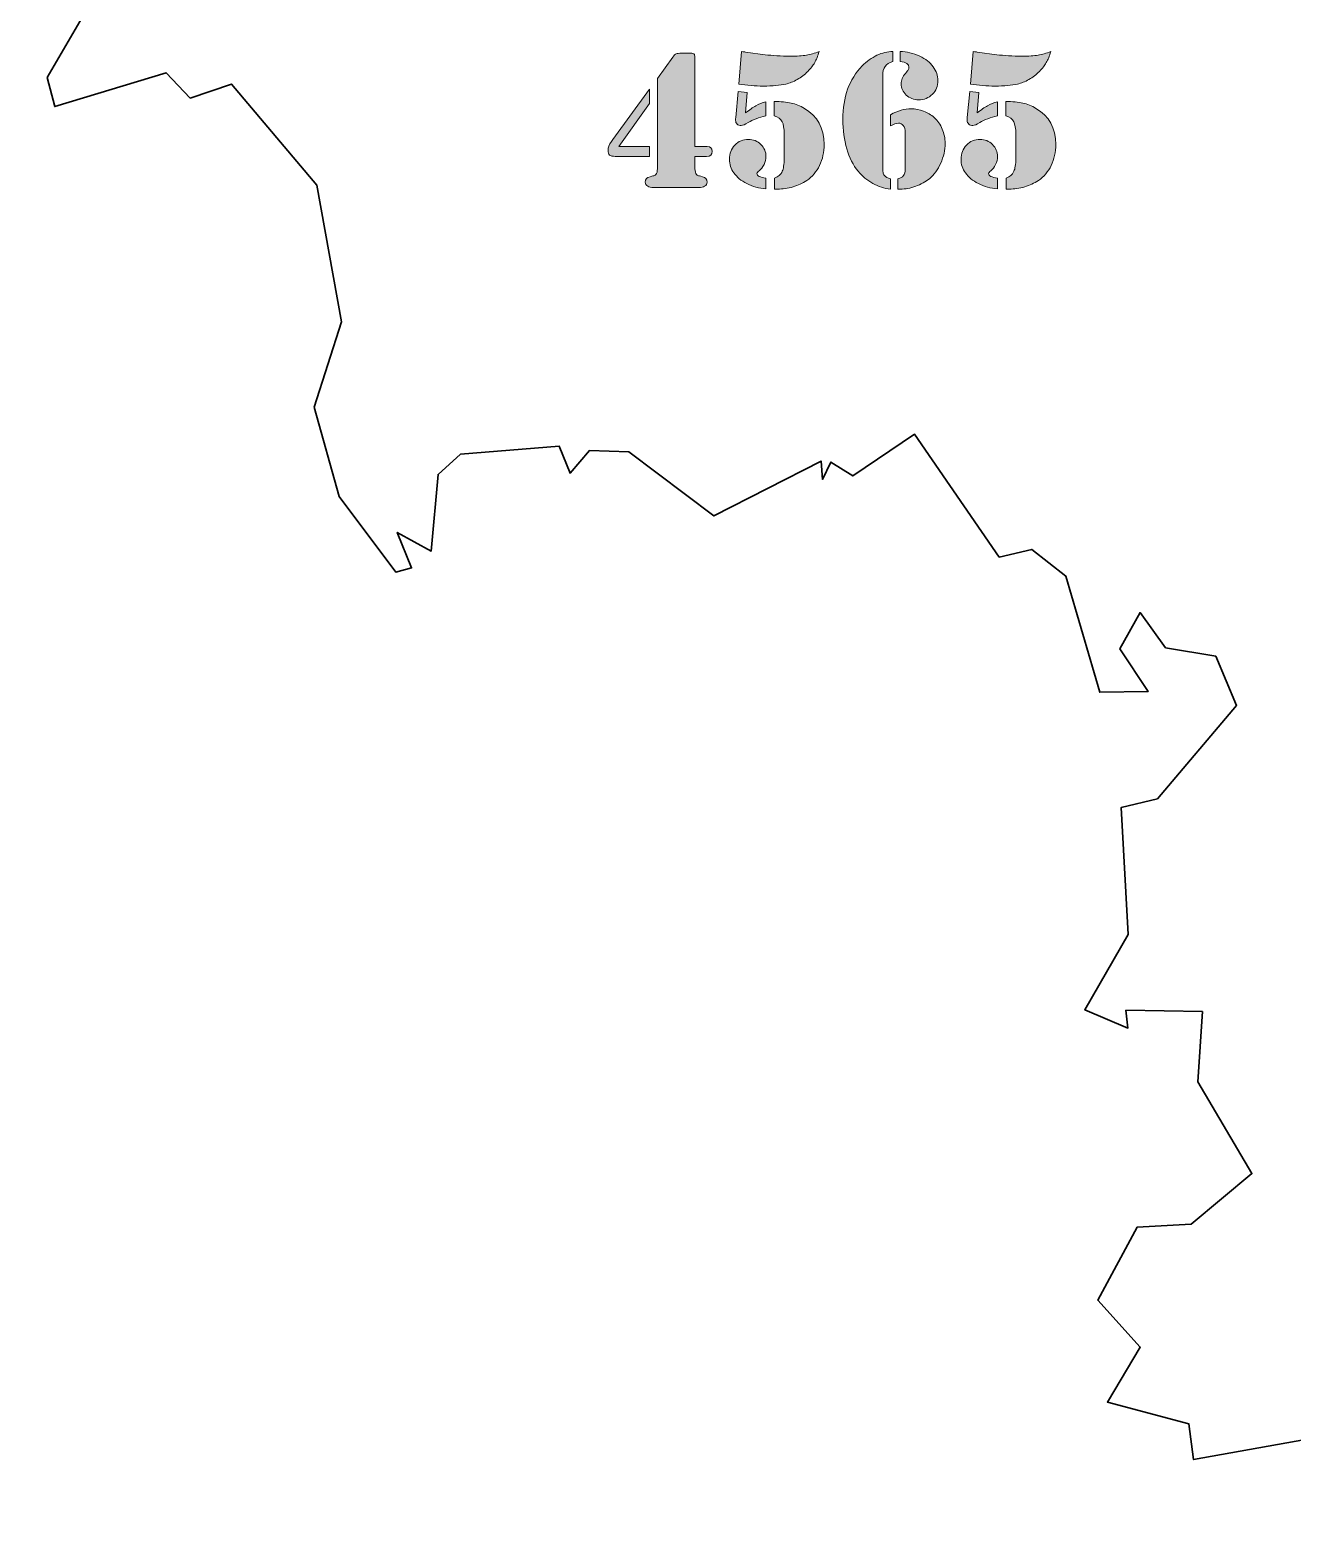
# Model space of a CAD drawing. Header units: inches. Extents: x 5 to 292, y -204 to -7.
# Drawn here: x 88.7 to 135.1, y -159.3 to -104.4 of the extents above; entities that cross this region are included whole.
import ezdxf

# ---------------------------------------------------------------- set-up
doc = ezdxf.new("R2010")
doc.units = ezdxf.units.IN
doc.header["$MEASUREMENT"] = 0
for name, color, linetype in [('Layer 4', 7, 'Continuous'), ('Legend', 7, 'Continuous'), ('MapBelgium', 7, 'Continuous')]:
    doc.layers.add(name, color=color, linetype=linetype)

# ---------------------------------------------------------------- blocks, each defined once
blk = doc.blocks.new('block 2')
at = {"layer": 'MapBelgium', "color": 250, "lineweight": 35, "true_color": 0x231f20}
blk.add_lwpolyline([(138.36, -155.774), (131.49, -156.996), (131.317, -155.681), (128.324, -154.88), (129.534, -152.862), (127.968, -151.135), (129.413, -148.452), (131.406, -148.341), (133.635, -146.481), (131.648, -143.101), (131.815, -140.517), (129.005, -140.471), (129.076, -141.127), (127.492, -140.452), (129.092, -137.679), (128.832, -133.009), (130.162, -132.7), (133.071, -129.265), (132.307, -127.451), (130.466, -127.142), (129.528, -125.845), (128.776, -127.179), (129.822, -128.748), (128.039, -128.776), (126.792, -124.502), (125.539, -123.524), (124.347, -123.806), (121.228, -119.281), (118.966, -120.816), (118.158, -120.309), (117.846, -120.949), (117.796, -120.272), (113.847, -122.292), (110.722, -119.931), (109.276, -119.885), (108.565, -120.723), (108.162, -119.727), (104.538, -120.018), (103.709, -120.761), (103.455, -123.583), (102.208, -122.896), (102.737, -124.202), (102.152, -124.354), (100.076, -121.571), (99.154, -118.288), (100.153, -115.153), (99.25, -110.121), (96.115, -106.404), (94.592, -106.924), (93.713, -105.99), (89.613, -107.237), (89.337, -106.16), (90.711, -103.808)], dxfattribs=at)
blk = doc.blocks.new('block 10')
at = {"layer": 'Legend', "true_color": 0xffffff}
h = blk.add_hatch(color=7, dxfattribs=at)
h.dxf.hatch_style = 2
edge = h.paths.add_edge_path()
edge.add_spline(control_points=[(111.488, -106.591), (111.488, -106.591), (111.488, -107.127), (111.488, -107.127), (111.488, -107.127), (110.352, -108.707), (110.352, -108.707), (110.352, -108.707), (111.488, -108.707), (111.488, -108.707), (111.488, -108.707), (111.488, -109.066), (111.488, -109.066), (111.488, -109.066), (110.225, -109.066), (110.225, -109.066), (110.122, -109.066), (110.052, -109.05), (110.014, -109.018), (109.977, -108.987), (109.958, -108.929), (109.958, -108.845), (109.958, -108.741), (109.999, -108.632), (110.081, -108.519), (110.081, -108.519), (110.135, -108.443), (110.135, -108.443), (110.135, -108.443), (111.488, -106.591), (111.488, -106.591)], knot_values=[0, 0, 0, 0, 1, 1, 1, 2, 2, 2, 3, 3, 3, 4, 4, 4, 5, 5, 5, 6, 6, 6, 7, 7, 7, 8, 8, 8, 9, 9, 9, 10, 10, 10, 10], degree=3, periodic=1)
edge = h.paths.add_edge_path()
edge.add_spline(control_points=[(111.774, -106.201), (111.774, -106.201), (112.342, -105.415), (112.342, -105.415), (112.388, -105.35), (112.429, -105.31), (112.465, -105.294), (112.501, -105.279), (112.567, -105.271), (112.664, -105.271), (112.664, -105.271), (112.978, -105.271), (112.978, -105.271), (113.065, -105.271), (113.117, -105.286), (113.134, -105.318), (113.148, -105.349), (113.156, -105.4), (113.156, -105.47), (113.156, -105.47), (113.156, -108.707), (113.156, -108.707), (113.156, -108.707), (113.608, -108.707), (113.608, -108.707), (113.728, -108.707), (113.789, -108.765), (113.789, -108.881), (113.789, -109.004), (113.721, -109.066), (113.586, -109.066), (113.586, -109.066), (113.156, -109.066), (113.156, -109.066), (113.156, -109.066), (113.156, -109.525), (113.156, -109.525), (113.156, -109.616), (113.174, -109.684), (113.21, -109.727), (113.229, -109.749), (113.247, -109.763), (113.264, -109.769), (113.281, -109.775), (113.336, -109.79), (113.431, -109.814), (113.547, -109.841), (113.604, -109.907), (113.604, -110.013), (113.604, -110.076), (113.573, -110.127), (113.51, -110.165), (113.464, -110.194), (113.387, -110.209), (113.279, -110.209), (113.279, -110.209), (113.159, -110.209), (113.159, -110.209), (113.159, -110.209), (111.77, -110.209), (111.77, -110.209), (111.77, -110.209), (111.651, -110.209), (111.651, -110.209), (111.542, -110.209), (111.466, -110.194), (111.423, -110.165), (111.36, -110.127), (111.329, -110.076), (111.329, -110.013), (111.329, -109.907), (111.387, -109.841), (111.503, -109.814), (111.594, -109.79), (111.649, -109.775), (111.667, -109.769), (111.685, -109.763), (111.703, -109.749), (111.72, -109.727), (111.756, -109.684), (111.774, -109.616), (111.774, -109.525), (111.774, -109.525), (111.774, -106.201), (111.774, -106.201)], knot_values=[0, 0, 0, 0, 1, 1, 1, 2, 2, 2, 3, 3, 3, 4, 4, 4, 5, 5, 5, 6, 6, 6, 7, 7, 7, 8, 8, 8, 9, 9, 9, 10, 10, 10, 11, 11, 11, 12, 12, 12, 13, 13, 13, 14, 14, 14, 15, 15, 15, 16, 16, 16, 17, 17, 17, 18, 18, 18, 19, 19, 19, 20, 20, 20, 21, 21, 21, 22, 22, 22, 23, 23, 23, 24, 24, 24, 25, 25, 25, 26, 26, 26, 27, 27, 27, 28, 28, 28, 28], degree=3, periodic=1)
h = blk.add_hatch(color=7, dxfattribs=at)
h.dxf.hatch_style = 2
edge = h.paths.add_edge_path()
edge.add_spline(control_points=[(115.764, -109.861), (115.764, -109.861), (115.764, -110.259), (115.764, -110.259), (115.511, -110.242), (115.276, -110.177), (115.059, -110.064), (114.853, -109.958), (114.696, -109.828), (114.586, -109.675), (114.477, -109.522), (114.422, -109.355), (114.422, -109.174), (114.422, -108.964), (114.489, -108.789), (114.622, -108.649), (114.756, -108.509), (114.925, -108.44), (115.127, -108.44), (115.301, -108.44), (115.451, -108.502), (115.577, -108.628), (115.704, -108.753), (115.768, -108.902), (115.768, -109.073), (115.768, -109.169), (115.743, -109.267), (115.695, -109.368), (115.647, -109.468), (115.588, -109.544), (115.518, -109.597), (115.462, -109.638), (115.435, -109.672), (115.435, -109.698), (115.435, -109.737), (115.464, -109.771), (115.522, -109.8), (115.58, -109.829), (115.66, -109.849), (115.764, -109.861)], knot_values=[0, 0, 0, 0, 1, 1, 1, 2, 2, 2, 3, 3, 3, 4, 4, 4, 5, 5, 5, 6, 6, 6, 7, 7, 7, 8, 8, 8, 9, 9, 9, 10, 10, 10, 11, 11, 11, 12, 12, 12, 13, 13, 13, 13], degree=3, periodic=1)
edge = h.paths.add_edge_path()
edge.add_spline(control_points=[(114.744, -106.682), (114.744, -106.682), (115.077, -106.718), (115.077, -106.718), (115.077, -106.718), (115.015, -107.47), (115.015, -107.47), (115.157, -107.352), (115.284, -107.263), (115.395, -107.202), (115.506, -107.142), (115.629, -107.095), (115.764, -107.062), (115.764, -107.062), (115.764, -107.571), (115.764, -107.571), (115.506, -107.632), (115.289, -107.715), (115.113, -107.821), (114.997, -107.894), (114.913, -107.93), (114.859, -107.93), (114.794, -107.93), (114.743, -107.912), (114.706, -107.877), (114.668, -107.842), (114.65, -107.795), (114.65, -107.734), (114.65, -107.705), (114.651, -107.672), (114.653, -107.633), (114.653, -107.633), (114.744, -106.682), (114.744, -106.682)], knot_values=[0, 0, 0, 0, 1, 1, 1, 2, 2, 2, 3, 3, 3, 4, 4, 4, 5, 5, 5, 6, 6, 6, 7, 7, 7, 8, 8, 8, 9, 9, 9, 10, 10, 10, 11, 11, 11, 11], degree=3, periodic=1)
edge = h.paths.add_edge_path()
edge.add_spline(control_points=[(114.769, -106.407), (114.769, -106.407), (114.871, -105.209), (114.871, -105.209), (114.95, -105.219), (114.997, -105.225), (115.011, -105.227), (115.011, -105.227), (115.742, -105.325), (115.742, -105.325), (116, -105.361), (116.309, -105.379), (116.668, -105.379), (116.909, -105.379), (117.105, -105.367), (117.254, -105.343), (117.404, -105.319), (117.56, -105.274), (117.724, -105.209), (117.674, -105.376), (117.618, -105.512), (117.558, -105.618), (117.498, -105.724), (117.413, -105.832), (117.305, -105.94), (117.189, -106.056), (117.061, -106.155), (116.92, -106.237), (116.778, -106.319), (116.638, -106.375), (116.498, -106.407), (116.286, -106.455), (116.011, -106.479), (115.673, -106.479), (115.367, -106.479), (115.066, -106.455), (114.769, -106.407)], knot_values=[0, 0, 0, 0, 1, 1, 1, 2, 2, 2, 3, 3, 3, 4, 4, 4, 5, 5, 5, 6, 6, 6, 7, 7, 7, 8, 8, 8, 9, 9, 9, 10, 10, 10, 11, 11, 11, 12, 12, 12, 12], degree=3, periodic=1)
edge = h.paths.add_edge_path()
edge.add_spline(control_points=[(116.068, -107.571), (116.068, -107.571), (116.068, -107.047), (116.068, -107.047), (116.316, -107.047), (116.524, -107.066), (116.694, -107.105), (116.862, -107.144), (117.024, -107.209), (117.178, -107.3), (117.663, -107.585), (117.905, -108.026), (117.905, -108.624), (117.905, -108.911), (117.85, -109.169), (117.739, -109.398), (117.628, -109.627), (117.47, -109.813), (117.265, -109.955), (117.12, -110.052), (116.953, -110.128), (116.762, -110.185), (116.572, -110.242), (116.381, -110.27), (116.191, -110.27), (116.191, -110.27), (116.078, -110.27), (116.078, -110.27), (116.078, -110.27), (116.078, -109.861), (116.078, -109.861), (116.153, -109.837), (116.213, -109.807), (116.258, -109.769), (116.302, -109.732), (116.339, -109.679), (116.368, -109.612), (116.387, -109.573), (116.404, -109.51), (116.417, -109.423), (116.43, -109.337), (116.437, -109.254), (116.437, -109.174), (116.437, -109.174), (116.437, -108.248), (116.437, -108.248), (116.437, -108.036), (116.411, -107.883), (116.361, -107.79), (116.31, -107.697), (116.212, -107.624), (116.068, -107.571)], knot_values=[0, 0, 0, 0, 1, 1, 1, 2, 2, 2, 3, 3, 3, 4, 4, 4, 5, 5, 5, 6, 6, 6, 7, 7, 7, 8, 8, 8, 9, 9, 9, 10, 10, 10, 11, 11, 11, 12, 12, 12, 13, 13, 13, 14, 14, 14, 15, 15, 15, 16, 16, 16, 17, 17, 17, 17], degree=3, periodic=1)
h = blk.add_hatch(color=7, dxfattribs=at)
h.dxf.hatch_style = 2
edge = h.paths.add_edge_path()
edge.add_spline(control_points=[(120.43, -105.209), (120.43, -105.209), (120.43, -105.575), (120.43, -105.575), (120.298, -105.616), (120.203, -105.677), (120.146, -105.758), (120.089, -105.838), (120.061, -105.952), (120.061, -106.099), (120.061, -106.099), (120.061, -109.413), (120.061, -109.413), (120.061, -109.529), (120.065, -109.609), (120.072, -109.653), (120.079, -109.698), (120.096, -109.737), (120.123, -109.771), (120.161, -109.821), (120.236, -109.861), (120.347, -109.89), (120.347, -109.89), (120.347, -110.27), (120.347, -110.27), (120.116, -110.243), (119.899, -110.174), (119.696, -110.062), (119.493, -109.95), (119.312, -109.799), (119.153, -109.608), (118.975, -109.393), (118.837, -109.12), (118.739, -108.789), (118.642, -108.457), (118.593, -108.097), (118.593, -107.709), (118.593, -106.882), (118.83, -106.226), (119.305, -105.741), (119.471, -105.572), (119.653, -105.441), (119.85, -105.348), (120.046, -105.256), (120.24, -105.209), (120.43, -105.209)], knot_values=[0, 0, 0, 0, 1, 1, 1, 2, 2, 2, 3, 3, 3, 4, 4, 4, 5, 5, 5, 6, 6, 6, 7, 7, 7, 8, 8, 8, 9, 9, 9, 10, 10, 10, 11, 11, 11, 12, 12, 12, 13, 13, 13, 14, 14, 14, 15, 15, 15, 15], degree=3, periodic=1)
edge = h.paths.add_edge_path()
edge.add_spline(control_points=[(120.347, -107.948), (120.347, -107.948), (120.347, -107.532), (120.347, -107.532), (120.61, -107.387), (120.864, -107.315), (121.11, -107.315), (121.26, -107.315), (121.41, -107.344), (121.561, -107.402), (121.711, -107.459), (121.843, -107.539), (121.957, -107.64), (122.082, -107.756), (122.18, -107.897), (122.25, -108.062), (122.319, -108.227), (122.355, -108.402), (122.355, -108.588), (122.355, -108.834), (122.302, -109.076), (122.195, -109.313), (122.089, -109.551), (121.949, -109.742), (121.776, -109.886), (121.634, -110.002), (121.466, -110.095), (121.273, -110.165), (121.08, -110.235), (120.892, -110.27), (120.709, -110.27), (120.709, -110.27), (120.618, -110.27), (120.618, -110.27), (120.618, -110.27), (120.618, -109.89), (120.618, -109.89), (120.715, -109.866), (120.783, -109.828), (120.825, -109.775), (120.865, -109.721), (120.886, -109.644), (120.886, -109.543), (120.886, -109.543), (120.886, -108.19), (120.886, -108.19), (120.886, -108.082), (120.863, -107.996), (120.817, -107.933), (120.771, -107.87), (120.711, -107.841), (120.637, -107.846), (120.561, -107.849), (120.465, -107.882), (120.347, -107.948)], knot_values=[0, 0, 0, 0, 1, 1, 1, 2, 2, 2, 3, 3, 3, 4, 4, 4, 5, 5, 5, 6, 6, 6, 7, 7, 7, 8, 8, 8, 9, 9, 9, 10, 10, 10, 11, 11, 11, 12, 12, 12, 13, 13, 13, 14, 14, 14, 15, 15, 15, 16, 16, 16, 17, 17, 17, 18, 18, 18, 18], degree=3, periodic=1)
edge = h.paths.add_edge_path()
edge.add_spline(control_points=[(120.701, -105.575), (120.701, -105.575), (120.701, -105.209), (120.701, -105.209), (120.94, -105.209), (121.183, -105.267), (121.429, -105.383), (121.636, -105.482), (121.798, -105.61), (121.915, -105.768), (122.032, -105.926), (122.09, -106.097), (122.09, -106.28), (122.09, -106.48), (122.023, -106.648), (121.888, -106.783), (121.753, -106.918), (121.584, -106.985), (121.381, -106.985), (121.203, -106.985), (121.051, -106.927), (120.926, -106.812), (120.8, -106.696), (120.738, -106.557), (120.738, -106.396), (120.738, -106.268), (120.792, -106.14), (120.9, -106.012), (120.951, -105.955), (120.985, -105.911), (121.002, -105.881), (121.019, -105.85), (121.027, -105.818), (121.027, -105.784), (121.027, -105.671), (120.918, -105.601), (120.701, -105.575)], knot_values=[0, 0, 0, 0, 1, 1, 1, 2, 2, 2, 3, 3, 3, 4, 4, 4, 5, 5, 5, 6, 6, 6, 7, 7, 7, 8, 8, 8, 9, 9, 9, 10, 10, 10, 11, 11, 11, 12, 12, 12, 12], degree=3, periodic=1)
h = blk.add_hatch(color=7, dxfattribs=at)
h.dxf.hatch_style = 2
edge = h.paths.add_edge_path()
edge.add_spline(control_points=[(124.283, -109.861), (124.283, -109.861), (124.283, -110.259), (124.283, -110.259), (124.029, -110.242), (123.794, -110.177), (123.577, -110.064), (123.372, -109.958), (123.215, -109.828), (123.105, -109.675), (122.995, -109.522), (122.941, -109.355), (122.941, -109.174), (122.941, -108.964), (123.007, -108.789), (123.141, -108.649), (123.275, -108.509), (123.443, -108.44), (123.646, -108.44), (123.819, -108.44), (123.97, -108.502), (124.096, -108.628), (124.223, -108.753), (124.286, -108.902), (124.286, -109.073), (124.286, -109.169), (124.262, -109.267), (124.214, -109.368), (124.165, -109.468), (124.106, -109.544), (124.037, -109.597), (123.981, -109.638), (123.954, -109.672), (123.954, -109.698), (123.954, -109.737), (123.982, -109.771), (124.04, -109.8), (124.098, -109.829), (124.179, -109.849), (124.283, -109.861)], knot_values=[0, 0, 0, 0, 1, 1, 1, 2, 2, 2, 3, 3, 3, 4, 4, 4, 5, 5, 5, 6, 6, 6, 7, 7, 7, 8, 8, 8, 9, 9, 9, 10, 10, 10, 11, 11, 11, 12, 12, 12, 13, 13, 13, 13], degree=3, periodic=1)
edge = h.paths.add_edge_path()
edge.add_spline(control_points=[(123.262, -106.682), (123.262, -106.682), (123.595, -106.718), (123.595, -106.718), (123.595, -106.718), (123.534, -107.47), (123.534, -107.47), (123.676, -107.352), (123.803, -107.263), (123.914, -107.202), (124.024, -107.142), (124.147, -107.095), (124.283, -107.062), (124.283, -107.062), (124.283, -107.571), (124.283, -107.571), (124.024, -107.632), (123.807, -107.715), (123.631, -107.821), (123.516, -107.894), (123.431, -107.93), (123.378, -107.93), (123.313, -107.93), (123.262, -107.912), (123.225, -107.877), (123.187, -107.842), (123.168, -107.795), (123.168, -107.734), (123.168, -107.705), (123.169, -107.672), (123.172, -107.633), (123.172, -107.633), (123.262, -106.682), (123.262, -106.682)], knot_values=[0, 0, 0, 0, 1, 1, 1, 2, 2, 2, 3, 3, 3, 4, 4, 4, 5, 5, 5, 6, 6, 6, 7, 7, 7, 8, 8, 8, 9, 9, 9, 10, 10, 10, 11, 11, 11, 11], degree=3, periodic=1)
edge = h.paths.add_edge_path()
edge.add_spline(control_points=[(123.288, -106.407), (123.288, -106.407), (123.389, -105.209), (123.389, -105.209), (123.468, -105.219), (123.516, -105.225), (123.53, -105.227), (123.53, -105.227), (124.261, -105.325), (124.261, -105.325), (124.519, -105.361), (124.828, -105.379), (125.187, -105.379), (125.428, -105.379), (125.623, -105.367), (125.773, -105.343), (125.922, -105.319), (126.079, -105.274), (126.243, -105.209), (126.192, -105.376), (126.137, -105.512), (126.077, -105.618), (126.016, -105.724), (125.932, -105.832), (125.823, -105.94), (125.708, -106.056), (125.579, -106.155), (125.438, -106.237), (125.297, -106.319), (125.157, -106.375), (125.017, -106.407), (124.804, -106.455), (124.53, -106.479), (124.192, -106.479), (123.886, -106.479), (123.584, -106.455), (123.288, -106.407)], knot_values=[0, 0, 0, 0, 1, 1, 1, 2, 2, 2, 3, 3, 3, 4, 4, 4, 5, 5, 5, 6, 6, 6, 7, 7, 7, 8, 8, 8, 9, 9, 9, 10, 10, 10, 11, 11, 11, 12, 12, 12, 12], degree=3, periodic=1)
edge = h.paths.add_edge_path()
edge.add_spline(control_points=[(124.586, -107.571), (124.586, -107.571), (124.586, -107.047), (124.586, -107.047), (124.835, -107.047), (125.043, -107.066), (125.212, -107.105), (125.381, -107.144), (125.542, -107.209), (125.697, -107.3), (126.182, -107.585), (126.424, -108.026), (126.424, -108.624), (126.424, -108.911), (126.369, -109.169), (126.258, -109.398), (126.147, -109.627), (125.989, -109.813), (125.784, -109.955), (125.639, -110.052), (125.471, -110.128), (125.281, -110.185), (125.09, -110.242), (124.9, -110.27), (124.709, -110.27), (124.709, -110.27), (124.597, -110.27), (124.597, -110.27), (124.597, -110.27), (124.597, -109.861), (124.597, -109.861), (124.672, -109.837), (124.732, -109.807), (124.776, -109.769), (124.821, -109.732), (124.857, -109.679), (124.886, -109.612), (124.906, -109.573), (124.922, -109.51), (124.935, -109.423), (124.949, -109.337), (124.955, -109.254), (124.955, -109.174), (124.955, -109.174), (124.955, -108.248), (124.955, -108.248), (124.955, -108.036), (124.93, -107.883), (124.88, -107.79), (124.829, -107.697), (124.731, -107.624), (124.586, -107.571)], knot_values=[0, 0, 0, 0, 1, 1, 1, 2, 2, 2, 3, 3, 3, 4, 4, 4, 5, 5, 5, 6, 6, 6, 7, 7, 7, 8, 8, 8, 9, 9, 9, 10, 10, 10, 11, 11, 11, 12, 12, 12, 13, 13, 13, 14, 14, 14, 15, 15, 15, 16, 16, 16, 17, 17, 17, 17], degree=3, periodic=1)
at = {"layer": 'Legend', "lineweight": 0}
for points, knots in [([(111.774, -106.201), (111.774, -106.201), (112.342, -105.415), (112.342, -105.415), (112.388, -105.35), (112.429, -105.31), (112.465, -105.294), (112.501, -105.279), (112.567, -105.271), (112.664, -105.271), (112.664, -105.271), (112.978, -105.271), (112.978, -105.271), (113.065, -105.271), (113.117, -105.286), (113.134, -105.318), (113.148, -105.349), (113.156, -105.4), (113.156, -105.47), (113.156, -105.47), (113.156, -108.707), (113.156, -108.707), (113.156, -108.707), (113.608, -108.707), (113.608, -108.707), (113.728, -108.707), (113.789, -108.765), (113.789, -108.881), (113.789, -109.004), (113.721, -109.066), (113.586, -109.066), (113.586, -109.066), (113.156, -109.066), (113.156, -109.066), (113.156, -109.066), (113.156, -109.525), (113.156, -109.525), (113.156, -109.616), (113.174, -109.684), (113.21, -109.727), (113.229, -109.749), (113.247, -109.763), (113.264, -109.769), (113.281, -109.775), (113.336, -109.79), (113.431, -109.814), (113.547, -109.841), (113.604, -109.907), (113.604, -110.013), (113.604, -110.076), (113.573, -110.127), (113.51, -110.165), (113.464, -110.194), (113.387, -110.209), (113.279, -110.209), (113.279, -110.209), (113.159, -110.209), (113.159, -110.209), (113.159, -110.209), (111.77, -110.209), (111.77, -110.209), (111.77, -110.209), (111.651, -110.209), (111.651, -110.209), (111.542, -110.209), (111.466, -110.194), (111.423, -110.165), (111.36, -110.127), (111.329, -110.076), (111.329, -110.013), (111.329, -109.907), (111.387, -109.841), (111.503, -109.814), (111.594, -109.79), (111.649, -109.775), (111.667, -109.769), (111.685, -109.763), (111.703, -109.749), (111.72, -109.727), (111.756, -109.684), (111.774, -109.616), (111.774, -109.525), (111.774, -109.525), (111.774, -106.201), (111.774, -106.201)], [0, 0, 0, 0, 1, 1, 1, 2, 2, 2, 3, 3, 3, 4, 4, 4, 5, 5, 5, 6, 6, 6, 7, 7, 7, 8, 8, 8, 9, 9, 9, 10, 10, 10, 11, 11, 11, 12, 12, 12, 13, 13, 13, 14, 14, 14, 15, 15, 15, 16, 16, 16, 17, 17, 17, 18, 18, 18, 19, 19, 19, 20, 20, 20, 21, 21, 21, 22, 22, 22, 23, 23, 23, 24, 24, 24, 25, 25, 25, 26, 26, 26, 27, 27, 27, 28, 28, 28, 28]), ([(114.769, -106.407), (114.769, -106.407), (114.871, -105.209), (114.871, -105.209), (114.95, -105.219), (114.997, -105.225), (115.011, -105.227), (115.011, -105.227), (115.742, -105.325), (115.742, -105.325), (116, -105.361), (116.309, -105.379), (116.668, -105.379), (116.909, -105.379), (117.105, -105.367), (117.254, -105.343), (117.404, -105.319), (117.56, -105.274), (117.724, -105.209), (117.674, -105.376), (117.618, -105.512), (117.558, -105.618), (117.498, -105.724), (117.413, -105.832), (117.305, -105.94), (117.189, -106.056), (117.061, -106.155), (116.92, -106.237), (116.778, -106.319), (116.638, -106.375), (116.498, -106.407), (116.286, -106.455), (116.011, -106.479), (115.673, -106.479), (115.367, -106.479), (115.066, -106.455), (114.769, -106.407)], [0, 0, 0, 0, 1, 1, 1, 2, 2, 2, 3, 3, 3, 4, 4, 4, 5, 5, 5, 6, 6, 6, 7, 7, 7, 8, 8, 8, 9, 9, 9, 10, 10, 10, 11, 11, 11, 12, 12, 12, 12]), ([(120.43, -105.209), (120.43, -105.209), (120.43, -105.575), (120.43, -105.575), (120.298, -105.616), (120.203, -105.677), (120.146, -105.758), (120.089, -105.838), (120.061, -105.952), (120.061, -106.099), (120.061, -106.099), (120.061, -109.413), (120.061, -109.413), (120.061, -109.529), (120.065, -109.609), (120.072, -109.653), (120.079, -109.698), (120.096, -109.737), (120.123, -109.771), (120.161, -109.821), (120.236, -109.861), (120.347, -109.89), (120.347, -109.89), (120.347, -110.27), (120.347, -110.27), (120.116, -110.243), (119.899, -110.174), (119.696, -110.062), (119.493, -109.95), (119.312, -109.799), (119.153, -109.608), (118.975, -109.393), (118.837, -109.12), (118.739, -108.789), (118.642, -108.457), (118.593, -108.097), (118.593, -107.709), (118.593, -106.882), (118.83, -106.226), (119.305, -105.741), (119.471, -105.572), (119.653, -105.441), (119.85, -105.348), (120.046, -105.256), (120.24, -105.209), (120.43, -105.209)], [0, 0, 0, 0, 1, 1, 1, 2, 2, 2, 3, 3, 3, 4, 4, 4, 5, 5, 5, 6, 6, 6, 7, 7, 7, 8, 8, 8, 9, 9, 9, 10, 10, 10, 11, 11, 11, 12, 12, 12, 13, 13, 13, 14, 14, 14, 15, 15, 15, 15]), ([(120.701, -105.575), (120.701, -105.575), (120.701, -105.209), (120.701, -105.209), (120.94, -105.209), (121.183, -105.267), (121.429, -105.383), (121.636, -105.482), (121.798, -105.61), (121.915, -105.768), (122.032, -105.926), (122.09, -106.097), (122.09, -106.28), (122.09, -106.48), (122.023, -106.648), (121.888, -106.783), (121.753, -106.918), (121.584, -106.985), (121.381, -106.985), (121.203, -106.985), (121.051, -106.927), (120.926, -106.812), (120.8, -106.696), (120.738, -106.557), (120.738, -106.396), (120.738, -106.268), (120.792, -106.14), (120.9, -106.012), (120.951, -105.955), (120.985, -105.911), (121.002, -105.881), (121.019, -105.85), (121.027, -105.818), (121.027, -105.784), (121.027, -105.671), (120.918, -105.601), (120.701, -105.575)], [0, 0, 0, 0, 1, 1, 1, 2, 2, 2, 3, 3, 3, 4, 4, 4, 5, 5, 5, 6, 6, 6, 7, 7, 7, 8, 8, 8, 9, 9, 9, 10, 10, 10, 11, 11, 11, 12, 12, 12, 12]), ([(123.288, -106.407), (123.288, -106.407), (123.389, -105.209), (123.389, -105.209), (123.468, -105.219), (123.516, -105.225), (123.53, -105.227), (123.53, -105.227), (124.261, -105.325), (124.261, -105.325), (124.519, -105.361), (124.828, -105.379), (125.187, -105.379), (125.428, -105.379), (125.623, -105.367), (125.773, -105.343), (125.922, -105.319), (126.079, -105.274), (126.243, -105.209), (126.192, -105.376), (126.137, -105.512), (126.077, -105.618), (126.016, -105.724), (125.932, -105.832), (125.823, -105.94), (125.708, -106.056), (125.579, -106.155), (125.438, -106.237), (125.297, -106.319), (125.157, -106.375), (125.017, -106.407), (124.804, -106.455), (124.53, -106.479), (124.192, -106.479), (123.886, -106.479), (123.584, -106.455), (123.288, -106.407)], [0, 0, 0, 0, 1, 1, 1, 2, 2, 2, 3, 3, 3, 4, 4, 4, 5, 5, 5, 6, 6, 6, 7, 7, 7, 8, 8, 8, 9, 9, 9, 10, 10, 10, 11, 11, 11, 12, 12, 12, 12]), ([(111.488, -106.591), (111.488, -106.591), (111.488, -107.127), (111.488, -107.127), (111.488, -107.127), (110.352, -108.707), (110.352, -108.707), (110.352, -108.707), (111.488, -108.707), (111.488, -108.707), (111.488, -108.707), (111.488, -109.066), (111.488, -109.066), (111.488, -109.066), (110.225, -109.066), (110.225, -109.066), (110.122, -109.066), (110.052, -109.05), (110.014, -109.018), (109.977, -108.987), (109.958, -108.929), (109.958, -108.845), (109.958, -108.741), (109.999, -108.632), (110.081, -108.519), (110.081, -108.519), (110.135, -108.443), (110.135, -108.443), (110.135, -108.443), (111.488, -106.591), (111.488, -106.591)], [0, 0, 0, 0, 1, 1, 1, 2, 2, 2, 3, 3, 3, 4, 4, 4, 5, 5, 5, 6, 6, 6, 7, 7, 7, 8, 8, 8, 9, 9, 9, 10, 10, 10, 10]), ([(114.744, -106.682), (114.744, -106.682), (115.077, -106.718), (115.077, -106.718), (115.077, -106.718), (115.015, -107.47), (115.015, -107.47), (115.157, -107.352), (115.284, -107.263), (115.395, -107.202), (115.506, -107.142), (115.629, -107.095), (115.764, -107.062), (115.764, -107.062), (115.764, -107.571), (115.764, -107.571), (115.506, -107.632), (115.289, -107.715), (115.113, -107.821), (114.997, -107.894), (114.913, -107.93), (114.859, -107.93), (114.794, -107.93), (114.743, -107.912), (114.706, -107.877), (114.668, -107.842), (114.65, -107.795), (114.65, -107.734), (114.65, -107.705), (114.651, -107.672), (114.653, -107.633), (114.653, -107.633), (114.744, -106.682), (114.744, -106.682)], [0, 0, 0, 0, 1, 1, 1, 2, 2, 2, 3, 3, 3, 4, 4, 4, 5, 5, 5, 6, 6, 6, 7, 7, 7, 8, 8, 8, 9, 9, 9, 10, 10, 10, 11, 11, 11, 11]), ([(116.068, -107.571), (116.068, -107.571), (116.068, -107.047), (116.068, -107.047), (116.316, -107.047), (116.524, -107.066), (116.694, -107.105), (116.862, -107.144), (117.024, -107.209), (117.178, -107.3), (117.663, -107.585), (117.905, -108.026), (117.905, -108.624), (117.905, -108.911), (117.85, -109.169), (117.739, -109.398), (117.628, -109.627), (117.47, -109.813), (117.265, -109.955), (117.12, -110.052), (116.953, -110.128), (116.762, -110.185), (116.572, -110.242), (116.381, -110.27), (116.191, -110.27), (116.191, -110.27), (116.078, -110.27), (116.078, -110.27), (116.078, -110.27), (116.078, -109.861), (116.078, -109.861), (116.153, -109.837), (116.213, -109.807), (116.258, -109.769), (116.302, -109.732), (116.339, -109.679), (116.368, -109.612), (116.387, -109.573), (116.404, -109.51), (116.417, -109.423), (116.43, -109.337), (116.437, -109.254), (116.437, -109.174), (116.437, -109.174), (116.437, -108.248), (116.437, -108.248), (116.437, -108.036), (116.411, -107.883), (116.361, -107.79), (116.31, -107.697), (116.212, -107.624), (116.068, -107.571)], [0, 0, 0, 0, 1, 1, 1, 2, 2, 2, 3, 3, 3, 4, 4, 4, 5, 5, 5, 6, 6, 6, 7, 7, 7, 8, 8, 8, 9, 9, 9, 10, 10, 10, 11, 11, 11, 12, 12, 12, 13, 13, 13, 14, 14, 14, 15, 15, 15, 16, 16, 16, 17, 17, 17, 17]), ([(123.262, -106.682), (123.262, -106.682), (123.595, -106.718), (123.595, -106.718), (123.595, -106.718), (123.534, -107.47), (123.534, -107.47), (123.676, -107.352), (123.803, -107.263), (123.914, -107.202), (124.024, -107.142), (124.147, -107.095), (124.283, -107.062), (124.283, -107.062), (124.283, -107.571), (124.283, -107.571), (124.024, -107.632), (123.807, -107.715), (123.631, -107.821), (123.516, -107.894), (123.431, -107.93), (123.378, -107.93), (123.313, -107.93), (123.262, -107.912), (123.225, -107.877), (123.187, -107.842), (123.168, -107.795), (123.168, -107.734), (123.168, -107.705), (123.169, -107.672), (123.172, -107.633), (123.172, -107.633), (123.262, -106.682), (123.262, -106.682)], [0, 0, 0, 0, 1, 1, 1, 2, 2, 2, 3, 3, 3, 4, 4, 4, 5, 5, 5, 6, 6, 6, 7, 7, 7, 8, 8, 8, 9, 9, 9, 10, 10, 10, 11, 11, 11, 11]), ([(124.586, -107.571), (124.586, -107.571), (124.586, -107.047), (124.586, -107.047), (124.835, -107.047), (125.043, -107.066), (125.212, -107.105), (125.381, -107.144), (125.542, -107.209), (125.697, -107.3), (126.182, -107.585), (126.424, -108.026), (126.424, -108.624), (126.424, -108.911), (126.369, -109.169), (126.258, -109.398), (126.147, -109.627), (125.989, -109.813), (125.784, -109.955), (125.639, -110.052), (125.471, -110.128), (125.281, -110.185), (125.09, -110.242), (124.9, -110.27), (124.709, -110.27), (124.709, -110.27), (124.597, -110.27), (124.597, -110.27), (124.597, -110.27), (124.597, -109.861), (124.597, -109.861), (124.672, -109.837), (124.732, -109.807), (124.776, -109.769), (124.821, -109.732), (124.857, -109.679), (124.886, -109.612), (124.906, -109.573), (124.922, -109.51), (124.935, -109.423), (124.949, -109.337), (124.955, -109.254), (124.955, -109.174), (124.955, -109.174), (124.955, -108.248), (124.955, -108.248), (124.955, -108.036), (124.93, -107.883), (124.88, -107.79), (124.829, -107.697), (124.731, -107.624), (124.586, -107.571)], [0, 0, 0, 0, 1, 1, 1, 2, 2, 2, 3, 3, 3, 4, 4, 4, 5, 5, 5, 6, 6, 6, 7, 7, 7, 8, 8, 8, 9, 9, 9, 10, 10, 10, 11, 11, 11, 12, 12, 12, 13, 13, 13, 14, 14, 14, 15, 15, 15, 16, 16, 16, 17, 17, 17, 17]), ([(120.347, -107.948), (120.347, -107.948), (120.347, -107.532), (120.347, -107.532), (120.61, -107.387), (120.864, -107.315), (121.11, -107.315), (121.26, -107.315), (121.41, -107.344), (121.561, -107.402), (121.711, -107.459), (121.843, -107.539), (121.957, -107.64), (122.082, -107.756), (122.18, -107.897), (122.25, -108.062), (122.319, -108.227), (122.355, -108.402), (122.355, -108.588), (122.355, -108.834), (122.302, -109.076), (122.195, -109.313), (122.089, -109.551), (121.949, -109.742), (121.776, -109.886), (121.634, -110.002), (121.466, -110.095), (121.273, -110.165), (121.08, -110.235), (120.892, -110.27), (120.709, -110.27), (120.709, -110.27), (120.618, -110.27), (120.618, -110.27), (120.618, -110.27), (120.618, -109.89), (120.618, -109.89), (120.715, -109.866), (120.783, -109.828), (120.825, -109.775), (120.865, -109.721), (120.886, -109.644), (120.886, -109.543), (120.886, -109.543), (120.886, -108.19), (120.886, -108.19), (120.886, -108.082), (120.863, -107.996), (120.817, -107.933), (120.771, -107.87), (120.711, -107.841), (120.637, -107.846), (120.561, -107.849), (120.465, -107.882), (120.347, -107.948)], [0, 0, 0, 0, 1, 1, 1, 2, 2, 2, 3, 3, 3, 4, 4, 4, 5, 5, 5, 6, 6, 6, 7, 7, 7, 8, 8, 8, 9, 9, 9, 10, 10, 10, 11, 11, 11, 12, 12, 12, 13, 13, 13, 14, 14, 14, 15, 15, 15, 16, 16, 16, 17, 17, 17, 18, 18, 18, 18]), ([(115.764, -109.861), (115.764, -109.861), (115.764, -110.259), (115.764, -110.259), (115.511, -110.242), (115.276, -110.177), (115.059, -110.064), (114.853, -109.958), (114.696, -109.828), (114.586, -109.675), (114.477, -109.522), (114.422, -109.355), (114.422, -109.174), (114.422, -108.964), (114.489, -108.789), (114.622, -108.649), (114.756, -108.509), (114.925, -108.44), (115.127, -108.44), (115.301, -108.44), (115.451, -108.502), (115.577, -108.628), (115.704, -108.753), (115.768, -108.902), (115.768, -109.073), (115.768, -109.169), (115.743, -109.267), (115.695, -109.368), (115.647, -109.468), (115.588, -109.544), (115.518, -109.597), (115.462, -109.638), (115.435, -109.672), (115.435, -109.698), (115.435, -109.737), (115.464, -109.771), (115.522, -109.8), (115.58, -109.829), (115.66, -109.849), (115.764, -109.861)], [0, 0, 0, 0, 1, 1, 1, 2, 2, 2, 3, 3, 3, 4, 4, 4, 5, 5, 5, 6, 6, 6, 7, 7, 7, 8, 8, 8, 9, 9, 9, 10, 10, 10, 11, 11, 11, 12, 12, 12, 13, 13, 13, 13]), ([(124.283, -109.861), (124.283, -109.861), (124.283, -110.259), (124.283, -110.259), (124.029, -110.242), (123.794, -110.177), (123.577, -110.064), (123.372, -109.958), (123.215, -109.828), (123.105, -109.675), (122.995, -109.522), (122.941, -109.355), (122.941, -109.174), (122.941, -108.964), (123.007, -108.789), (123.141, -108.649), (123.275, -108.509), (123.443, -108.44), (123.646, -108.44), (123.819, -108.44), (123.97, -108.502), (124.096, -108.628), (124.223, -108.753), (124.286, -108.902), (124.286, -109.073), (124.286, -109.169), (124.262, -109.267), (124.214, -109.368), (124.165, -109.468), (124.106, -109.544), (124.037, -109.597), (123.981, -109.638), (123.954, -109.672), (123.954, -109.698), (123.954, -109.737), (123.982, -109.771), (124.04, -109.8), (124.098, -109.829), (124.179, -109.849), (124.283, -109.861)], [0, 0, 0, 0, 1, 1, 1, 2, 2, 2, 3, 3, 3, 4, 4, 4, 5, 5, 5, 6, 6, 6, 7, 7, 7, 8, 8, 8, 9, 9, 9, 10, 10, 10, 11, 11, 11, 12, 12, 12, 13, 13, 13, 13])]:
    blk.add_open_spline(points, degree=3, knots=knots, dxfattribs=at)

msp = doc.modelspace()

# ---------------------------------------------------------------- linework, layer by layer
at = {"layer": 'Layer 4', "color": 250, "lineweight": 35, "true_color": 0x231f20}
msp.add_open_spline([(288.219, -203.906), (288.219, -203.906), (8.819, -203.906), (8.819, -203.906), (6.491, -203.906), (4.586, -202.001), (4.586, -199.672), (4.586, -199.672), (4.586, -11.642), (4.586, -11.642), (4.586, -9.313), (6.491, -7.408), (8.819, -7.408), (8.819, -7.408), (288.219, -7.408), (288.219, -7.408), (290.547, -7.408), (292.452, -9.313), (292.452, -11.642), (292.452, -11.642), (292.452, -199.672), (292.452, -199.672), (292.452, -202.001), (290.547, -203.906), (288.219, -203.906)], degree=3, knots=[0, 0, 0, 0, 1, 1, 1, 2, 2, 2, 3, 3, 3, 4, 4, 4, 5, 5, 5, 6, 6, 6, 7, 7, 7, 8, 8, 8, 8], dxfattribs=at)

# ---------------------------------------------------------------- block references
at = {"layer": 'Legend'}
msp.add_blockref('block 10', (0, 0), dxfattribs=at)
at = {"layer": 'MapBelgium'}
msp.add_blockref('block 2', (0, 0), dxfattribs=at)

doc.saveas('drawing.dxf')
